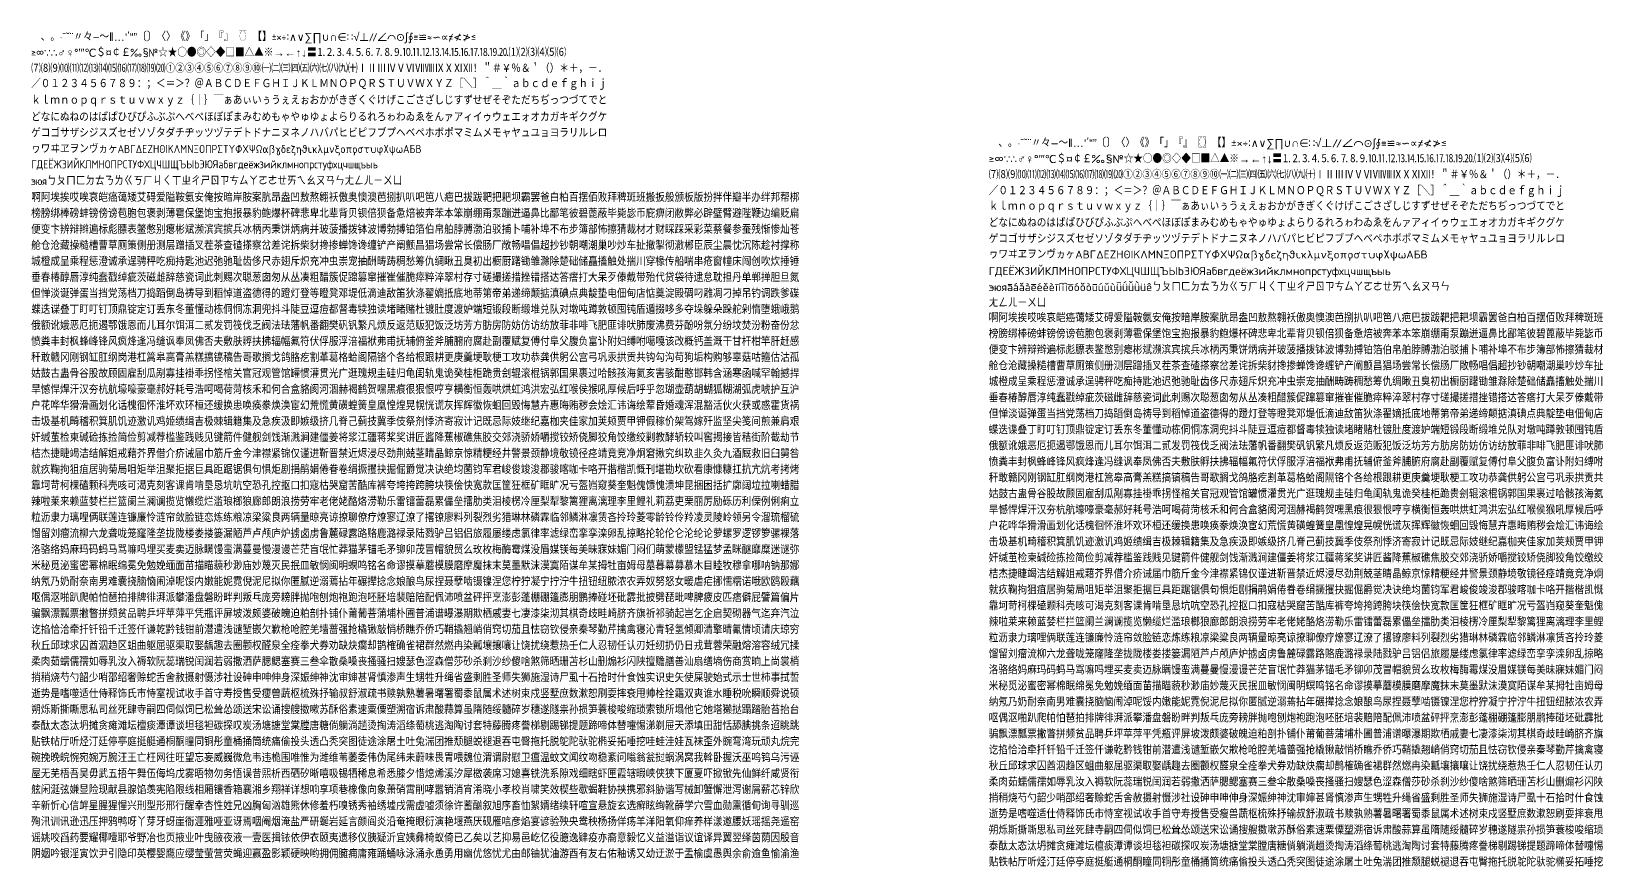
# Model space of a CAD drawing. Header units: millimetres. Extents: x -2979 to 9136, y 5799 to 12599.
# Drawn here: x 1376 to 1963, y 6112 to 6423 of the extents above; entities that cross this region are included whole.
import ezdxf

# ---------------------------------------------------------------- set-up
doc = ezdxf.new("R2010")
doc.units = ezdxf.units.MM
doc.header["$MEASUREMENT"] = 0
doc.styles.add('design', font='iso.shx', dxfattribs={"bigfont": 'design.shx'})
doc.styles.add('tssd', font='simplex.shx', dxfattribs={"bigfont": 'tssdchn.shx'})

msp = doc.modelspace()

# ---------------------------------------------------------------- texts
at = {"color": 7, "style": 'design'}
for s, p in [('\u3000、。·ˉˇ¨〃々—～‖…‘’“”〔〕〈〉《》「」『』〖〗【】±×÷∶∧∨∑∏∪∩∈∷√⊥∥∠⌒⊙∫∮≡≌≈∽∝≠≮≯≤', (1375.94, 6419.69)), ('≥∞∵∴♂♀°′″℃＄¤￠￡‰§№☆★○●◎◇◆□■△▲※→←↑↓〓⒈⒉⒊⒋⒌⒍⒎⒏⒐⒑⒒⒓⒔⒕⒖⒗⒘⒙⒚⒛⑴⑵⑶⑷⑸⑹', (1375.94, 6413.77)), ('⑺⑻⑼⑽⑾⑿⒀⒁⒂⒃⒄⒅⒆⒇①②③④⑤⑥⑦⑧⑨⑩㈠㈡㈢㈣㈤㈥㈦㈧㈨㈩ⅠⅡⅢⅣⅤⅥⅦⅧⅨⅩⅪⅫ！＂＃￥％＆＇（）＊＋，－．', (1375.94, 6407.77)), ('／０１２３４５６７８９：；＜＝＞？＠ＡＢＣＤＥＦＧＨＩＪＫＬＭＮＯＰＱＲＳＴＵＶＷＸＹＺ［＼］＾＿｀ａｂｃｄｅｆｇｈｉｊ', (1375.94, 6402.08)), ('ｋｌｍｎｏｐｑｒｓｔｕｖｗｘｙｚ｛｜｝￣ぁあぃいぅうぇえぉおかがきぎくぐけげこごさざしじすずせぜそぞただちぢっつづてでと', (1375.94, 6395.87)), ('どなにぬねのはばぱひびぴふぶぷへべぺほぼぽまみむめもゃやゅゆょよらりるれろゎわゐゑをんァアィイゥウェエォオカガキギクグケ', (1375.94, 6389.56)), ('ゲコゴサザシジスズセゼソゾタダチヂッツヅテデトドナニヌネノハバパヒビピフブプヘベペホボポマミムメモャヤュユョヨラリルレロ', (1375.94, 6383.62)), ('ヮワヰヱヲンヴヵヶΑΒΓΔΕΖΗΘΙΚΛΜΝΞΟΠΡΣΤΥΦΧΨΩαβγδεζηθικλμνξοπρστυφχψωАБВ', (1375.94, 6377.69)), ('ГДЕЁЖЗИЙКЛМНОПРСТУФХЦЧШЩЪЫЬЭЮЯабвгдеёжзийклмнопрстуфхцчшщъыь', (1375.94, 6371.95)), ('эюяㄅㄆㄇㄈㄉㄊㄋㄌㄍㄎㄏㄐㄑㄒㄓㄔㄕㄖㄗㄘㄙㄚㄛㄜㄝㄞㄟㄠㄡㄢㄣㄤㄥㄦㄧㄨㄩ', (1375.94, 6365.67)), ('啊阿埃挨哎唉哀皑癌蔼矮艾碍爱隘鞍氨安俺按暗岸胺案肮昂盎凹敖熬翱袄傲奥懊澳芭捌扒叭吧笆八疤巴拔跋靶把耙坝霸罢爸白柏百摆佰败拜稗斑班搬扳般颁板版扮拌伴瓣半办绊邦帮梆', (1375.94, 6359.42)), ('榜膀绑棒磅蚌镑傍谤苞胞包褒剥薄雹保堡饱宝抱报暴豹鲍爆杯碑悲卑北辈背贝钡倍狈备惫焙被奔苯本笨崩绷甭泵蹦迸逼鼻比鄙笔彼碧蓖蔽毕毙毖币庇痹闭敝弊必辟壁臂避陛鞭边编贬扁', (1375.94, 6353.42)), ('便变卞辨辩辫遍标彪膘表鳖憋别瘪彬斌濒滨宾摈兵冰柄丙秉饼炳病并玻菠播拨钵波博勃搏铂箔伯帛舶脖膊渤泊驳捕卜哺补埠不布步簿部怖擦猜裁材才财睬踩采彩菜蔡餐参蚕残惭惨灿苍', (1375.94, 6347.42)), ('舱仓沧藏操糙槽曹草厕策侧册测层蹭插叉茬茶查碴搽察岔差诧拆柴豺搀掺蝉馋谗缠铲产阐颤昌猖场尝常长偿肠厂敞畅唱倡超抄钞朝嘲潮巢吵炒车扯撤掣彻澈郴臣辰尘晨忱沉陈趁衬撑称', (1375.94, 6341.42)), ('城橙成呈乘程惩澄诚承逞骋秤吃痴持匙池迟弛驰耻齿侈尺赤翅斥炽充冲虫崇宠抽酬畴踌稠愁筹仇绸瞅丑臭初出橱厨躇锄雏滁除楚础储矗搐触处揣川穿椽传船喘串疮窗幢床闯创吹炊捶锤', (1375.94, 6335.42)), ('垂春椿醇唇淳纯蠢戳绰疵茨磁雌辞慈瓷词此刺赐次聪葱囱匆从丛凑粗醋簇促蹿篡窜摧崔催脆瘁粹淬翠村存寸磋撮搓措挫错搭达答瘩打大呆歹傣戴带殆代贷袋待逮怠耽担丹单郸掸胆旦氮', (1375.94, 6329.42)), ('但惮淡诞弹蛋当挡党荡档刀捣蹈倒岛祷导到稻悼道盗德得的蹬灯登等瞪凳邓堤低滴迪敌笛狄涤翟嫡抵底地蒂第帝弟递缔颠掂滇碘点典靛垫电佃甸店惦奠淀殿碉叼雕凋刁掉吊钓调跌爹碟', (1375.94, 6323.42)), ('蝶迭谍叠丁盯叮钉顶鼎锭定订丢东冬董懂动栋侗恫冻洞兜抖斗陡豆逗痘都督毒犊独读堵睹赌杜镀肚度渡妒端短锻段断缎堆兑队对墩吨蹲敦顿囤钝盾遁掇哆多夺垛躲朵跺舵剁惰堕蛾峨鹅', (1375.94, 6317.42)), ('俄额讹娥恶厄扼遏鄂饿恩而儿耳尔饵洱二贰发罚筏伐乏阀法珐藩帆番翻樊矾钒繁凡烦反返范贩犯饭泛坊芳方肪房防妨仿访纺放菲非啡飞肥匪诽吠肺废沸费芬酚吩氛分纷坟焚汾粉奋份忿', (1375.94, 6311.42)), ('愤粪丰封枫蜂峰锋风疯烽逢冯缝讽奉凤佛否夫敷肤孵扶拂辐幅氟符伏俘服浮涪福袱弗甫抚辅俯釜斧脯腑府腐赴副覆赋复傅付阜父腹负富讣附妇缚咐噶嘎该改概钙盖溉干甘杆柑竿肝赶感', (1375.94, 6305.42)), ('秆敢赣冈刚钢缸肛纲岗港杠篙皋高膏羔糕搞镐稿告哥歌搁戈鸽胳疙割革葛格蛤阁隔铬个各给根跟耕更庚羹埂耿梗工攻功恭龚供躬公宫弓巩汞拱贡共钩勾沟苟狗垢构购够辜菇咕箍估沽孤', (1375.94, 6299.42)), ('姑鼓古蛊骨谷股故顾固雇刮瓜剐寡挂褂乖拐怪棺关官冠观管馆罐惯灌贯光广逛瑰规圭硅归龟闺轨鬼诡癸桂柜跪贵刽辊滚棍锅郭国果裹过哈骸孩海氦亥害骇酣憨邯韩含涵寒函喊罕翰撼捍', (1375.94, 6293.42)), ('旱憾悍焊汗汉夯杭航壕嚎豪毫郝好耗号浩呵喝荷菏核禾和何合盒貉阂河涸赫褐鹤贺嘿黑痕很狠恨哼亨横衡恒轰哄烘虹鸿洪宏弘红喉侯猴吼厚候后呼乎忽瑚壶葫胡蝴狐糊湖弧虎唬护互沪', (1375.94, 6287.42)), ('户花哗华猾滑画划化话槐徊怀淮坏欢环桓还缓换患唤痪豢焕涣宦幻荒慌黄磺蝗簧皇凰惶煌晃幌恍谎灰挥辉徽恢蛔回毁悔慧卉惠晦贿秽会烩汇讳诲绘荤昏婚魂浑混豁活伙火获或惑霍货祸', (1375.94, 6281.42)), ('击圾基机畸稽积箕肌饥迹激讥鸡姬绩缉吉极棘辑籍集及急疾汲即嫉级挤几脊己蓟技冀季伎祭剂悸济寄寂计记既忌际妓继纪嘉枷夹佳家加荚颊贾甲钾假稼价架驾嫁歼监坚尖笺间煎兼肩艰', (1375.94, 6275.42)), ('奸缄茧检柬碱硷拣捡简俭剪减荐槛鉴践贱见键箭件健舰剑饯渐溅涧建僵姜将浆江疆蒋桨奖讲匠酱降蕉椒礁焦胶交郊浇骄娇嚼搅铰矫侥脚狡角饺缴绞剿教酵轿较叫窖揭接皆秸街阶截劫节', (1375.94, 6269.42)), ('桔杰捷睫竭洁结解姐戒藉芥界借介疥诫届巾筋斤金今津襟紧锦仅谨进靳晋禁近烬浸尽劲荆兢茎睛晶鲸京惊精粳经井警景颈静境敬镜径痉靖竟竞净炯窘揪究纠玖韭久灸九酒厩救旧臼舅咎', (1375.94, 6263.39)), ('就疚鞠拘狙疽居驹菊局咀矩举沮聚拒据巨具距踞锯俱句惧炬剧捐鹃娟倦眷卷绢撅攫抉掘倔爵觉决诀绝均菌钧军君峻俊竣浚郡骏喀咖卡咯开揩楷凯慨刊堪勘坎砍看康慷糠扛抗亢炕考拷烤', (1375.94, 6257.42)), ('靠坷苛柯棵磕颗科壳咳可渴克刻客课肯啃垦恳坑吭空恐孔控抠口扣寇枯哭窟苦酷库裤夸垮挎跨胯块筷侩快宽款匡筐狂框矿眶旷况亏盔岿窥葵奎魁傀馈愧溃坤昆捆困括扩廓阔垃拉喇蜡腊', (1375.94, 6251.42)), ('辣啦莱来赖蓝婪栏拦篮阑兰澜谰揽览懒缆烂滥琅榔狼廊郎朗浪捞劳牢老佬姥酪烙涝勒乐雷镭蕾磊累儡垒擂肋类泪棱楞冷厘梨犁黎篱狸离漓理李里鲤礼莉荔吏栗丽厉励砾历利傈例俐痢立', (1375.94, 6245.42)), ('粒沥隶力璃哩俩联莲连镰廉怜涟帘敛脸链恋炼练粮凉梁粱良两辆量晾亮谅撩聊僚疗燎寥辽潦了撂镣廖料列裂烈劣猎琳林磷霖临邻鳞淋凛赁吝拎玲菱零龄铃伶羚凌灵陵岭领另令溜琉榴硫', (1375.94, 6239.42)), ('馏留刘瘤流柳六龙聋咙笼窿隆垄拢陇楼娄搂篓漏陋芦卢颅庐炉掳卤虏鲁麓碌露路赂鹿潞禄录陆戮驴吕铝侣旅履屡缕虑氯律率滤绿峦挛孪滦卵乱掠略抡轮伦仑沦纶论萝螺罗逻锣箩骡裸落', (1375.94, 6233.42)), ('洛骆络妈麻玛码蚂马骂嘛吗埋买麦卖迈脉瞒馒蛮满蔓曼慢漫谩芒茫盲氓忙莽猫茅锚毛矛铆卯茂冒帽貌贸么玫枚梅酶霉煤没眉媒镁每美昧寐妹媚门闷们萌蒙檬盟锰猛梦孟眯醚靡糜迷谜弥', (1375.94, 6227.39)), ('米秘觅泌蜜密幂棉眠绵冕免勉娩缅面苗描瞄藐秒渺庙妙蔑灭民抿皿敏悯闽明螟鸣铭名命谬摸摹蘑模膜磨摩魔抹末莫墨默沫漠寞陌谋牟某拇牡亩姆母墓暮幕募慕木目睦牧穆拿哪呐钠那娜', (1375.94, 6221.39)), ('纳氖乃奶耐奈南男难囊挠脑恼闹淖呢馁内嫩能妮霓倪泥尼拟你匿腻逆溺蔫拈年碾撵捻念娘酿鸟尿捏聂孽啮镊镍涅您柠狞凝宁拧泞牛扭钮纽脓浓农弄奴努怒女暖虐疟挪懦糯诺哦欧鸥殴藕', (1375.94, 6215.42)), ('呕偶沤啪趴爬帕怕琶拍排牌徘湃派攀潘盘磐盼畔判叛乓庞旁耪胖抛咆刨炮袍跑泡呸胚培裴赔陪配佩沛喷盆砰抨烹澎彭蓬棚硼篷膨朋鹏捧碰坯砒霹批披劈琵毗啤脾疲皮匹痞僻屁譬篇偏片', (1375.94, 6209.42)), ('骗飘漂瓢票撇瞥拼频贫品聘乒坪苹萍平凭瓶评屏坡泼颇婆破魄迫粕剖扑铺仆莆葡菩蒲埔朴圃普浦谱曝瀑期欺栖戚妻七凄漆柒沏其棋奇歧畦崎脐齐旗祈祁骑起岂乞企启契砌器气迄弃汽泣', (1375.94, 6203.42)), ('讫掐恰洽牵扦钎铅千迁签仟谦乾黔钱钳前潜遣浅谴堑嵌欠歉枪呛腔羌墙蔷强抢橇锹敲悄桥瞧乔侨巧鞘撬翘峭俏窍切茄且怯窃钦侵亲秦琴勤芹擒禽寝沁青轻氢倾卿清擎晴氰情顷请庆琼穷', (1375.94, 6197.42)), ('秋丘邱球求囚酋泅趋区蛆曲躯屈驱渠取娶龋趣去圈颧权醛泉全痊拳犬券劝缺炔瘸却鹊榷确雀裙群然燃冉染瓤壤攘嚷让饶扰绕惹热壬仁人忍韧任认刃妊纫扔仍日戎茸蓉荣融熔溶容绒冗揉', (1375.94, 6191.42)), ('柔肉茹蠕儒孺如辱乳汝入褥软阮蕊瑞锐闰润若弱撒洒萨腮鳃塞赛三叁伞散桑嗓丧搔骚扫嫂瑟色涩森僧莎砂杀刹沙纱傻啥煞筛晒珊苫杉山删煽衫闪陕擅赡膳善汕扇缮墒伤商赏晌上尚裳梢', (1375.94, 6185.42)), ('捎稍烧芍勺韶少哨邵绍奢赊蛇舌舍赦摄射慑涉社设砷申呻伸身深娠绅神沈审婶甚肾慎渗声生甥牲升绳省盛剩胜圣师失狮施湿诗尸虱十石拾时什食蚀实识史矢使屎驶始式示士世柿事拭誓', (1375.94, 6179.42)), ('逝势是嗜噬适仕侍释饰氏市恃室视试收手首守寿授售受瘦兽蔬枢梳殊抒输叔舒淑疏书赎孰熟薯暑曙署蜀黍鼠属术述树束戍竖墅庶数漱恕刷耍摔衰甩帅栓拴霜双爽谁水睡税吮瞬顺舜说硕', (1375.94, 6173.42)), ('朔烁斯撕嘶思私司丝死肆寺嗣四伺似饲巳松耸怂颂送宋讼诵搜艘擞嗽苏酥俗素速粟僳塑溯宿诉肃酸蒜算虽隋随绥髓碎岁穗遂隧祟孙损笋蓑梭唆缩琐索锁所塌他它她塔獭挞蹋踏胎苔抬台', (1375.94, 6167.42)), ('泰酞太态汰坍摊贪瘫滩坛檀痰潭谭谈坦毯袒碳探叹炭汤塘搪堂棠膛唐糖倘躺淌趟烫掏涛滔绦萄桃逃淘陶讨套特藤腾疼誊梯剔踢锑提题蹄啼体替嚏惕涕剃屉天添填田甜恬舔腆挑条迢眺跳', (1375.94, 6161.42)), ('贴铁帖厅听烃汀廷停亭庭挺艇通桐酮瞳同铜彤童桶捅筒统痛偷投头透凸秃突图徒途涂屠土吐兔湍团推颓腿蜕褪退吞屯臀拖托脱鸵陀驮驼椭妥拓唾挖哇蛙洼娃瓦袜歪外豌弯湾玩顽丸烷完', (1375.94, 6155.42)), ('碗挽晚皖惋宛婉万腕汪王亡枉网往旺望忘妄威巍微危韦违桅围唯惟为潍维苇萎委伟伪尾纬未蔚味畏胃喂魏位渭谓尉慰卫瘟温蚊文闻纹吻稳紊问嗡翁瓮挝蜗涡窝我斡卧握沃巫呜钨乌污诬', (1375.94, 6149.42)), ('屋无芜梧吾吴毋武五捂午舞伍侮坞戊雾晤物勿务悟误昔熙析西硒矽晰嘻吸锡牺稀息希悉膝夕惜熄烯溪汐犀檄袭席习媳喜铣洗系隙戏细瞎虾匣霞辖暇峡侠狭下厦夏吓掀锨先仙鲜纤咸贤衔', (1375.94, 6143.42)), ('舷闲涎弦嫌显险现献县腺馅羡宪陷限线相厢镶香箱襄湘乡翔祥详想响享项巷橡像向象萧硝霄削哮嚣销消宵淆晓小孝校肖啸笑效楔些歇蝎鞋协挟携邪斜胁谐写械卸蟹懈泄泻谢屑薪芯锌欣', (1375.94, 6137.42)), ('辛新忻心信衅星腥猩惺兴刑型形邢行醒幸杏性姓兄凶胸匈汹雄熊休修羞朽嗅锈秀袖绣墟戌需虚嘘须徐许蓄酗叙旭序畜恤絮婿绪续轩喧宣悬旋玄选癣眩绚靴薛学穴雪血勋熏循旬询寻驯巡', (1375.94, 6131.42)), ('殉汛训讯逊迅压押鸦鸭呀丫芽牙蚜崖衙涯雅哑亚讶焉咽阉烟淹盐严研蜒岩延言颜阎炎沿奄掩眼衍演艳堰燕厌砚雁唁彦焰宴谚验殃央鸯秧杨扬佯疡羊洋阳氧仰痒养样漾邀腰妖瑶摇尧遥窑', (1375.94, 6125.42)), ('谣姚咬舀药要耀椰噎耶爷野冶也页掖业叶曳腋夜液一壹医揖铱依伊衣颐夷遗移仪胰疑沂宜姨彝椅蚁倚已乙矣以艺抑易邑屹亿役臆逸肄疫亦裔意毅忆义益溢诣议谊译异翼翌绎茵荫因殷音', (1375.94, 6119.39)), ('阴姻吟银淫寅饮尹引隐印英樱婴鹰应缨莹萤营荧蝇迎赢盈影颖硬映哟拥佣臃痈庸雍踊蛹咏泳涌永恿勇用幽优悠忧尤由邮铀犹油游酉有友右佑釉诱又幼迂淤于盂榆虞愚舆余俞逾鱼愉渝渔', (1375.94, 6113.42))]:
    msp.add_text(s, height=3, dxfattribs=at).set_placement(p)
at = {"style": 'tssd'}
for s, p in [('\u3000、。·ˉˇ¨〃々—～‖…‘’“”〔〕〈〉《》「」『』〖〗【】±×÷∶∧∨∑∏∪∩∈∷√⊥∥∠⌒⊙∫∮≡≌≈∽∝≠≮≯≤', (1734.96, 6379.94)), ('≥∞∵∴♂♀°′″℃＄¤￠￡‰§№☆★○●◎◇◆□■△▲※→←↑↓〓⒈⒉⒊⒋⒌⒍⒎⒏⒐⒑⒒⒓⒔⒕⒖⒗⒘⒙⒚⒛⑴⑵⑶⑷⑸⑹', (1734.96, 6373.94)), ('⑺⑻⑼⑽⑾⑿⒀⒁⒂⒃⒄⒅⒆⒇①②③④⑤⑥⑦⑧⑨⑩㈠㈡㈢㈣㈤㈥㈦㈧㈨㈩ⅠⅡⅢⅣⅤⅥⅦⅧⅨⅩⅪⅫ！＂＃￥％＆＇（）＊＋，－．', (1734.96, 6367.94)), ('／０１２３４５６７８９：；＜＝＞？＠ＡＢＣＤＥＦＧＨＩＪＫＬＭＮＯＰＱＲＳＴＵＶＷＸＹＺ［＼］＾＿｀ａｂｃｄｅｆｇｈｉｊ', (1734.96, 6361.94)), ('ｋｌｍｎｏｐｑｒｓｔｕｖｗｘｙｚ｛｜｝￣ぁあぃいぅうぇえぉおかがきぎくぐけげこごさざしじすずせぜそぞただちぢっつづてでと', (1734.96, 6356.15)), ('どなにぬねのはばぱひびぴふぶぷへべぺほぼぽまみむめもゃやゅゆょよらりるれろゎわゐゑをんァアィイゥウェエォオカガキギクグケ', (1734.96, 6349.94)), ('ゲコゴサザシジスズセゼソゾタダチヂッツヅテデトドナニヌネノハバパヒビピフブプヘベペホボポマミムメモャヤュユョヨラリルレロ', (1734.96, 6343.94)), ('ヮワヰヱヲンヴヵヶΑΒΓΔΕΖΗΘΙΚΛΜΝΞΟΠΡΣΤΥΦΧΨΩαβγδεζηθικλμνξοπρστυφχψωАБВ', (1734.96, 6338.15)), ('ГДЕЁЖЗИЙКЛМНОПРСТУФХЦЧШЩЪЫЬЭЮЯабвгдеёжзийклмнопрстуфхцчшщъыь', (1734.96, 6331.94)), ('эюяāáǎàēéěèīíǐìōóǒòūúǔùǖǘǚǜüêㄅㄆㄇㄈㄉㄊㄋㄌㄍㄎㄏㄐㄑㄒㄓㄔㄕㄖㄗㄘㄙㄚㄛㄜㄝㄞㄟㄠㄡㄢㄣ', (1734.96, 6325.94)), ('ㄤㄥㄦㄧㄨㄩ', (1734.96, 6319.94)), ('啊阿埃挨哎唉哀皑癌蔼矮艾碍爱隘鞍氨安俺按暗岸胺案肮昂盎凹敖熬翱袄傲奥懊澳芭捌扒叭吧笆八疤巴拔跋靶把耙坝霸罢爸白柏百摆佰败拜稗斑班搬扳般颁板版扮拌伴瓣半办绊邦帮梆', (1734.96, 6314.31)), ('榜膀绑棒磅蚌镑傍谤苞胞包褒剥薄雹保堡饱宝抱报暴豹鲍爆杯碑悲卑北辈背贝钡倍狈备惫焙被奔苯本笨崩绷甭泵蹦迸逼鼻比鄙笔彼碧蓖蔽毕毙毖币庇痹闭敝弊必辟壁臂避陛鞭边编贬扁', (1734.96, 6308.31)), ('便变卞辨辩辫遍标彪膘表鳖憋别瘪彬斌濒滨宾摈兵冰柄丙秉饼炳病并玻菠播拨钵波博勃搏铂箔伯帛舶脖膊渤泊驳捕卜哺补埠不布步簿部怖擦猜裁材才财睬踩采彩菜蔡餐参蚕残惭惨灿苍', (1734.96, 6302.31)), ('舱仓沧藏操糙槽曹草厕策侧册测层蹭插叉茬茶查碴搽察岔差诧拆柴豺搀掺蝉馋谗缠铲产阐颤昌猖场尝常长偿肠厂敞畅唱倡超抄钞朝嘲潮巢吵炒车扯撤掣彻澈郴臣辰尘晨忱沉陈趁衬撑称', (1734.96, 6296.31)), ('城橙成呈乘程惩澄诚承逞骋秤吃痴持匙池迟弛驰耻齿侈尺赤翅斥炽充冲虫崇宠抽酬畴踌稠愁筹仇绸瞅丑臭初出橱厨躇锄雏滁除楚础储矗搐触处揣川穿椽传船喘串疮窗幢床闯创吹炊捶锤', (1734.96, 6290.37)), ('垂春椿醇唇淳纯蠢戳绰疵茨磁雌辞慈瓷词此刺赐次聪葱囱匆从丛凑粗醋簇促蹿篡窜摧崔催脆瘁粹淬翠村存寸磋撮搓措挫错搭达答瘩打大呆歹傣戴带殆代贷袋待逮怠耽担丹单郸掸胆旦氮', (1734.96, 6284.31)), ('但惮淡诞弹蛋当挡党荡档刀捣蹈倒岛祷导到稻悼道盗德得的蹬灯登等瞪凳邓堤低滴迪敌笛狄涤翟嫡抵底地蒂第帝弟递缔颠掂滇碘点典靛垫电佃甸店惦奠淀殿碉叼雕凋刁掉吊钓调跌爹碟', (1734.96, 6278.31)), ('蝶迭谍叠丁盯叮钉顶鼎锭定订丢东冬董懂动栋侗恫冻洞兜抖斗陡豆逗痘都督毒犊独读堵睹赌杜镀肚度渡妒端短锻段断缎堆兑队对墩吨蹲敦顿囤钝盾遁掇哆多夺垛躲朵跺舵剁惰堕蛾峨鹅', (1734.96, 6272.31)), ('俄额讹娥恶厄扼遏鄂饿恩而儿耳尔饵洱二贰发罚筏伐乏阀法珐藩帆番翻樊矾钒繁凡烦反返范贩犯饭泛坊芳方肪房防妨仿访纺放菲非啡飞肥匪诽吠肺废沸费芬酚吩氛分纷坟焚汾粉奋份忿', (1734.96, 6266.31)), ('愤粪丰封枫蜂峰锋风疯烽逢冯缝讽奉凤佛否夫敷肤孵扶拂辐幅氟符伏俘服浮涪福袱弗甫抚辅俯釜斧脯腑府腐赴副覆赋复傅付阜父腹负富讣附妇缚咐噶嘎该改概钙盖溉干甘杆柑竿肝赶感', (1734.96, 6260.31)), ('秆敢赣冈刚钢缸肛纲岗港杠篙皋高膏羔糕搞镐稿告哥歌搁戈鸽胳疙割革葛格蛤阁隔铬个各给根跟耕更庚羹埂耿梗工攻功恭龚供躬公宫弓巩汞拱贡共钩勾沟苟狗垢构购够辜菇咕箍估沽孤', (1734.96, 6254.31)), ('姑鼓古蛊骨谷股故顾固雇刮瓜剐寡挂褂乖拐怪棺关官冠观管馆罐惯灌贯光广逛瑰规圭硅归龟闺轨鬼诡癸桂柜跪贵刽辊滚棍锅郭国果裹过哈骸孩海氦亥害骇酣憨邯韩含涵寒函喊罕翰撼捍', (1734.96, 6248.31)), ('旱憾悍焊汗汉夯杭航壕嚎豪毫郝好耗号浩呵喝荷菏核禾和何合盒貉阂河涸赫褐鹤贺嘿黑痕很狠恨哼亨横衡恒轰哄烘虹鸿洪宏弘红喉侯猴吼厚候后呼乎忽瑚壶葫胡蝴狐糊湖弧虎唬护互沪', (1734.96, 6242.31)), ('户花哗华猾滑画划化话槐徊怀淮坏欢环桓还缓换患唤痪豢焕涣宦幻荒慌黄磺蝗簧皇凰惶煌晃幌恍谎灰挥辉徽恢蛔回毁悔慧卉惠晦贿秽会烩汇讳诲绘荤昏婚魂浑混豁活伙火获或惑霍货祸', (1734.96, 6236.37)), ('击圾基机畸稽积箕肌饥迹激讥鸡姬绩缉吉极棘辑籍集及急疾汲即嫉级挤几脊己蓟技冀季伎祭剂悸济寄寂计记既忌际妓继纪嘉枷夹佳家加荚颊贾甲钾假稼价架驾嫁歼监坚尖笺间煎兼肩艰', (1734.96, 6230.31)), ('奸缄茧检柬碱硷拣捡简俭剪减荐槛鉴践贱见键箭件健舰剑饯渐溅涧建僵姜将浆江疆蒋桨奖讲匠酱降蕉椒礁焦胶交郊浇骄娇嚼搅铰矫侥脚狡角饺缴绞剿教酵轿较叫窖揭接皆秸街阶截劫节', (1734.96, 6224.31)), ('桔杰捷睫竭洁结解姐戒藉芥界借介疥诫届巾筋斤金今津襟紧锦仅谨进靳晋禁近烬浸尽劲荆兢茎睛晶鲸京惊精粳经井警景颈静境敬镜径痉靖竟竞净炯窘揪究纠玖韭久灸九酒厩救旧臼舅咎', (1734.96, 6218.31)), ('就疚鞠拘狙疽居驹菊局咀矩举沮聚拒据巨具距踞锯俱句惧炬剧捐鹃娟倦眷卷绢撅攫抉掘倔爵觉决诀绝均菌钧军君峻俊竣浚郡骏喀咖卡咯开揩楷凯慨刊堪勘坎砍看康慷糠扛抗亢炕考拷烤', (1734.96, 6212.31)), ('靠坷苛柯棵磕颗科壳咳可渴克刻客课肯啃垦恳坑吭空恐孔控抠口扣寇枯哭窟苦酷库裤夸垮挎跨胯块筷侩快宽款匡筐狂框矿眶旷况亏盔岿窥葵奎魁傀馈愧溃坤昆捆困括扩廓阔垃拉喇蜡腊', (1734.96, 6206.31)), ('辣啦莱来赖蓝婪栏拦篮阑兰澜谰揽览懒缆烂滥琅榔狼廊郎朗浪捞劳牢老佬姥酪烙涝勒乐雷镭蕾磊累儡垒擂肋类泪棱楞冷厘梨犁黎篱狸离漓理李里鲤礼莉荔吏栗丽厉励砾历利傈例俐痢立', (1734.96, 6200.31)), ('粒沥隶力璃哩俩联莲连镰廉怜涟帘敛脸链恋炼练粮凉梁粱良两辆量晾亮谅撩聊僚疗燎寥辽潦了撂镣廖料列裂烈劣猎琳林磷霖临邻鳞淋凛赁吝拎玲菱零龄铃伶羚凌灵陵岭领另令溜琉榴硫', (1734.96, 6194.31)), ('馏留刘瘤流柳六龙聋咙笼窿隆垄拢陇楼娄搂篓漏陋芦卢颅庐炉掳卤虏鲁麓碌露路赂鹿潞禄录陆戮驴吕铝侣旅履屡缕虑氯律率滤绿峦挛孪滦卵乱掠略抡轮伦仑沦纶论萝螺罗逻锣箩骡裸落', (1734.96, 6188.31)), ('洛骆络妈麻玛码蚂马骂嘛吗埋买麦卖迈脉瞒馒蛮满蔓曼慢漫谩芒茫盲氓忙莽猫茅锚毛矛铆卯茂冒帽貌贸么玫枚梅酶霉煤没眉媒镁每美昧寐妹媚门闷们萌蒙檬盟锰猛梦孟眯醚靡糜迷谜弥', (1734.96, 6182.31)), ('米秘觅泌蜜密幂棉眠绵冕免勉娩缅面苗描瞄藐秒渺庙妙蔑灭民抿皿敏悯闽明螟鸣铭名命谬摸摹蘑模膜磨摩魔抹末莫墨默沫漠寞陌谋牟某拇牡亩姆母墓暮幕募慕木目睦牧穆拿哪呐钠那娜', (1734.96, 6176.31)), ('纳氖乃奶耐奈南男难囊挠脑恼闹淖呢馁内嫩能妮霓倪泥尼拟你匿腻逆溺蔫拈年碾撵捻念娘酿鸟尿捏聂孽啮镊镍涅您柠狞凝宁拧泞牛扭钮纽脓浓农弄奴努怒女暖虐疟挪懦糯诺哦欧鸥殴藕', (1734.96, 6170.31)), ('呕偶沤啪趴爬帕怕琶拍排牌徘湃派攀潘盘磐盼畔判叛乓庞旁耪胖抛咆刨炮袍跑泡呸胚培裴赔陪配佩沛喷盆砰抨烹澎彭蓬棚硼篷膨朋鹏捧碰坯砒霹批披劈琵毗啤脾疲皮匹痞僻屁譬篇偏片', (1734.96, 6164.31)), ('骗飘漂瓢票撇瞥拼频贫品聘乒坪苹萍平凭瓶评屏坡泼颇婆破魄迫粕剖扑铺仆莆葡菩蒲埔朴圃普浦谱曝瀑期欺栖戚妻七凄漆柒沏其棋奇歧畦崎脐齐旗祈祁骑起岂乞企启契砌器气迄弃汽泣', (1734.96, 6158.31)), ('讫掐恰洽牵扦钎铅千迁签仟谦乾黔钱钳前潜遣浅谴堑嵌欠歉枪呛腔羌墙蔷强抢橇锹敲悄桥瞧乔侨巧鞘撬翘峭俏窍切茄且怯窃钦侵亲秦琴勤芹擒禽寝沁青轻氢倾卿清擎晴氰情顷请庆琼穷', (1734.96, 6152.31)), ('秋丘邱球求囚酋泅趋区蛆曲躯屈驱渠取娶龋趣去圈颧权醛泉全痊拳犬券劝缺炔瘸却鹊榷确雀裙群然燃冉染瓤壤攘嚷让饶扰绕惹热壬仁人忍韧任认刃妊纫扔仍日戎茸蓉荣融熔溶容绒冗揉', (1734.96, 6146.31)), ('柔肉茹蠕儒孺如辱乳汝入褥软阮蕊瑞锐闰润若弱撒洒萨腮鳃塞赛三叁伞散桑嗓丧搔骚扫嫂瑟色涩森僧莎砂杀刹沙纱傻啥煞筛晒珊苫杉山删煽衫闪陕擅赡膳善汕扇缮墒伤商赏晌上尚裳梢', (1734.96, 6140.31)), ('捎稍烧芍勺韶少哨邵绍奢赊蛇舌舍赦摄射慑涉社设砷申呻伸身深娠绅神沈审婶甚肾慎渗声生甥牲升绳省盛剩胜圣师失狮施湿诗尸虱十石拾时什食蚀实识史矢使屎驶始式示士世柿事拭誓', (1734.96, 6134.31)), ('逝势是嗜噬适仕侍释饰氏市恃室视试收手首守寿授售受瘦兽蔬枢梳殊抒输叔舒淑疏书赎孰熟薯暑曙署蜀黍鼠属术述树束戍竖墅庶数漱恕刷耍摔衰甩帅栓拴霜双爽谁水睡税吮瞬顺舜说硕', (1734.96, 6128.37)), ('朔烁斯撕嘶思私司丝死肆寺嗣四伺似饲巳松耸怂颂送宋讼诵搜艘擞嗽苏酥俗素速粟僳塑溯宿诉肃酸蒜算虽隋随绥髓碎岁穗遂隧祟孙损笋蓑梭唆缩琐索锁所塌他它她塔獭挞蹋踏胎苔抬台', (1734.96, 6122.31)), ('泰酞太态汰坍摊贪瘫滩坛檀痰潭谭谈坦毯袒碳探叹炭汤塘搪堂棠膛唐糖倘躺淌趟烫掏涛滔绦萄桃逃淘陶讨套特藤腾疼誊梯剔踢锑提题蹄啼体替嚏惕涕剃屉天添填田甜恬舔腆挑条迢眺跳', (1734.96, 6116.31)), ('贴铁帖厅听烃汀廷停亭庭挺艇通桐酮瞳同铜彤童桶捅筒统痛偷投头透凸秃突图徒途涂屠土吐兔湍团推颓腿蜕褪退吞屯臀拖托脱鸵陀驮驼椭妥拓唾挖哇蛙洼娃瓦袜歪外豌弯湾玩顽丸烷完', (1734.96, 6110.31))]:
    msp.add_text(s, height=3, dxfattribs=at).set_placement(p)

doc.saveas('drawing.dxf')
